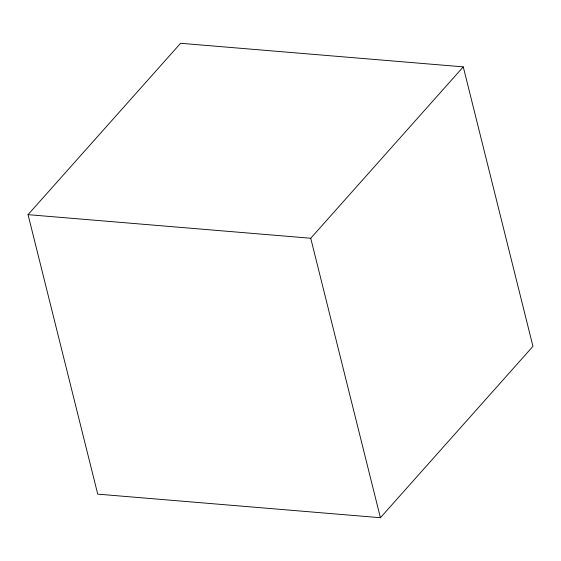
<?xml version="1.0" encoding="UTF-8"?>
<svg xmlns="http://www.w3.org/2000/svg" width="561" height="561" viewBox="0 0 561 561"><rect width="100%" height="100%" fill="white"/><g stroke="black" fill="none" stroke-linecap="round" stroke-linejoin="round"><path stroke-width="0.84" d="M28.05 214.66L180.586 43.281L463.267 66.864L532.95 346.34L380.414 517.719L97.733 494.136L28.05 214.66L310.738 238.25L463.267 66.864M310.738 238.25L380.414 517.719"/></g></svg>
